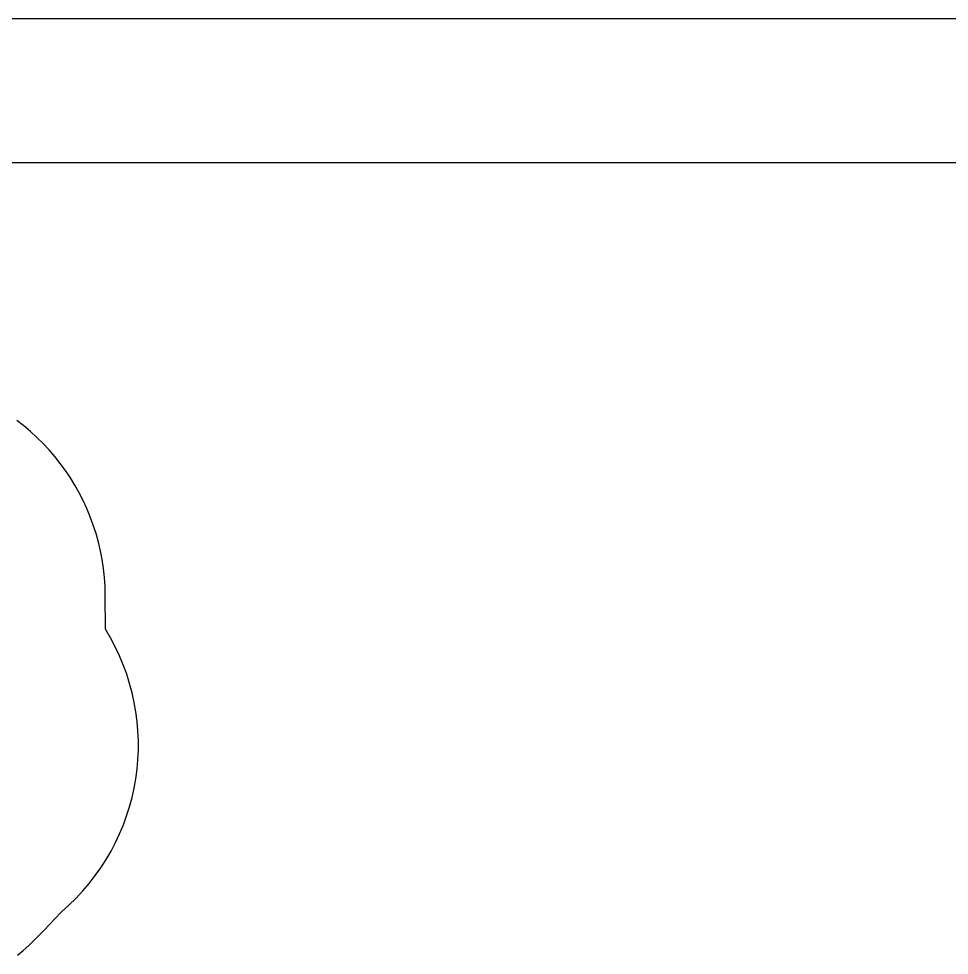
# Model space of a CAD drawing. Extents: x 0 to 500, y 0 to 300.
# Drawn here: x 152.8 to 250, y 202.2 to 300 of the extents above; entities that cross this region are included whole.
import ezdxf

# ---------------------------------------------------------------- set-up
doc = ezdxf.new("R2010")
doc.units = 0
doc.layers.add('Nível Padrão', color=18, linetype='CONTINUOUS')

msp = doc.modelspace()

# ---------------------------------------------------------------- linework, layer by layer
at = {"layer": 'Nível Padrão'}
for points in [[(490, 300), (10, 300)], [(140.428, 285), (475, 285)], [(152.662, 202.218), (153.256, 202.721), (153.833, 203.246), (154.649, 204.032), (155.445, 204.838), (156.557, 206.013), (157.234, 206.735), (158.023, 207.439), (158.773, 208.172), (159.483, 208.932), (160.154, 209.718), (160.784, 210.529), (161.375, 211.363), (161.925, 212.219), (162.434, 213.094), (162.902, 213.989), (163.329, 214.9), (163.714, 215.827), (164.058, 216.768), (164.361, 217.721), (164.621, 218.686), (164.838, 219.66), (165.013, 220.643), (165.146, 221.632), (165.235, 222.627), (165.281, 223.625), (165.284, 224.625), (165.242, 225.626), (165.157, 226.626), (165.028, 227.624), (164.854, 228.619), (164.636, 229.608), (164.372, 230.59), (164.064, 231.564), (163.71, 232.528), (163.311, 233.482), (162.866, 234.422), (162.375, 235.348), (161.837, 236.259), (161.825, 239.76), (161.801, 240.718), (161.739, 241.668), (161.638, 242.608), (161.499, 243.538), (161.322, 244.458), (161.11, 245.365), (160.861, 246.259), (160.577, 247.139), (160.259, 248.005), (159.907, 248.855), (159.523, 249.688), (159.105, 250.504), (158.657, 251.302), (158.177, 252.08), (157.667, 252.838), (157.127, 253.574), (156.559, 254.289), (155.962, 254.981), (155.338, 255.649), (154.687, 256.292), (154.01, 256.91), (153.308, 257.501), (152.581, 258.064)]]:
    msp.add_lwpolyline(points, dxfattribs=at)

doc.saveas('drawing.dxf')
